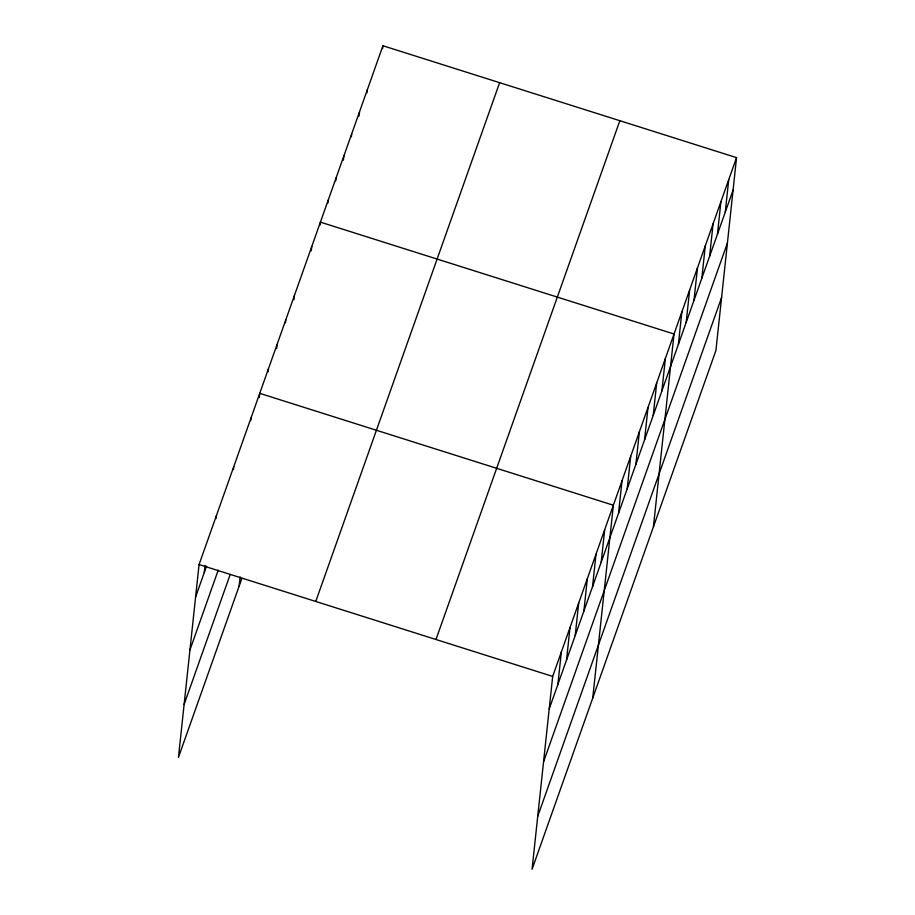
<?xml version="1.0" encoding="UTF-8"?>
<svg xmlns="http://www.w3.org/2000/svg" width="915" height="915" viewBox="0 0 915 915"><rect width="100%" height="100%" fill="white"/><g stroke="black" fill="none" stroke-linecap="round" stroke-linejoin="round"><path stroke-width="1.37" d="M736.541 157.632L552.683 676.425L532.072 869.25L715.93 350.456L736.541 157.632L382.928 45.75L199.07 564.544L178.459 757.368L241.869 578.44M204.262 572.573L205.017 565.504M216.1 518.45L216.398 515.625M233.439 469.544L233.737 466.719M250.767 420.625L251.076 417.8M239.135 586.16L240.119 576.908M259.288 397.579L259.746 393.347L613.359 505.229L592.748 698.054M268.106 371.707L268.404 368.882M276.627 348.661L277.073 344.429M285.446 322.789L285.743 319.964M293.955 299.754L294.413 295.511M311.294 250.836L311.752 246.593M320.113 224.964L320.41 222.139L674.023 334.021L653.424 526.846M327.925 202.913L328.233 200.088M335.736 180.873L336.045 178.048M343.4 160.228L343.857 155.996M351.371 136.77L351.669 133.945M359.035 116.136L359.481 111.893M366.995 92.667L367.304 89.853M382.63 48.575L382.928 45.75M557.875 684.454L561.353 651.972M566.545 660.001L570.011 627.518M575.215 635.548L578.68 603.054M583.884 611.083L587.35 578.6M592.543 586.629L596.02 554.147M601.212 562.176L604.689 529.682M618.551 513.258L622.017 480.775M627.221 488.793L630.687 456.31M635.891 464.34L639.356 431.857M644.549 439.886L648.026 407.404M653.219 415.421L656.696 382.939M661.888 390.968L665.365 358.486M678.37 344.463L681.847 311.981M686.181 322.412L689.658 289.929M693.993 300.36L697.47 267.878M701.816 278.32L705.282 245.826M709.628 256.269L713.094 223.786M717.44 234.217L720.917 201.735M725.252 212.166L728.729 179.683M195.593 597.026L206.538 566.133M189.943 649.936L218.228 570.137M184.109 704.458L230.191 574.448M315.755 601.464L499.624 82.67M435.986 639.505L619.844 120.711M549.206 708.919L733.064 190.126M543.556 761.829L727.414 243.035M537.723 816.34L721.592 297.547M199.07 564.544L552.683 676.425"/></g></svg>
